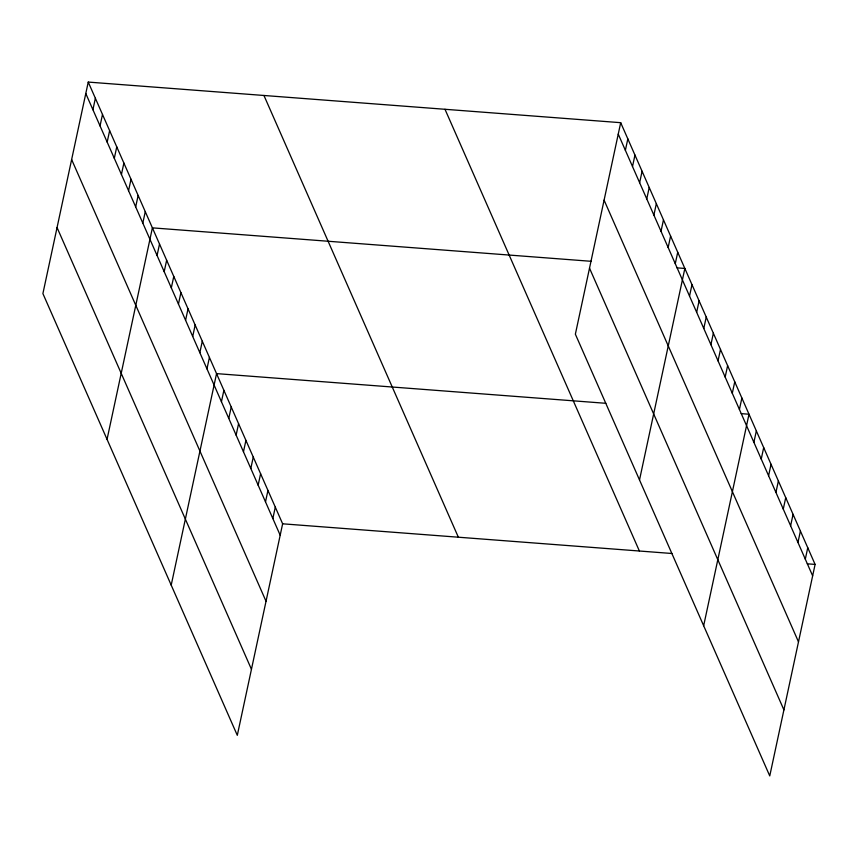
<?xml version="1.0" encoding="UTF-8"?>
<svg xmlns="http://www.w3.org/2000/svg" width="858" height="858" viewBox="0 0 858 858"><rect width="100%" height="100%" fill="white"/><g stroke="black" fill="none" stroke-linecap="round" stroke-linejoin="round"><path stroke-width="1.29" d="M88.245 82.078L42.9 293.586L237.301 735.317L282.636 523.809L88.245 82.078L620.699 122.683L815.1 564.414L769.755 775.922L575.364 334.191L620.699 122.683M92.921 109.717L95.367 98.273M100.043 125.912L102.499 114.468M107.175 142.106L109.631 130.673M114.307 158.312L116.752 146.868M121.428 174.506L123.884 163.063M128.561 190.701L131.006 179.258M135.682 206.896L138.138 195.452M142.814 223.091L145.27 211.658M107.046 439.36L152.392 227.853L591.141 261.304M157.068 255.491L159.524 244.047M164.2 271.686L166.645 260.242M171.321 287.88L173.777 276.437M178.453 304.075L180.909 292.632M185.585 320.27L188.031 308.837M192.707 336.465L195.163 325.032M199.839 352.67L202.295 341.227M206.96 368.865L209.416 357.421M171.203 585.124L216.548 373.616L605.834 403.303M221.439 401.748L223.884 390.304M228.786 418.436L231.231 406.992M236.122 435.124L238.578 423.68M243.468 451.812L245.924 440.369M250.815 468.5L253.26 457.057M258.151 485.188L260.607 473.745M265.497 501.876L267.953 490.433M272.844 518.554L275.3 507.121M625.375 150.322L627.831 138.878M632.507 166.516L634.963 155.073M639.639 182.711L642.084 171.278M646.76 198.917L649.216 187.473M653.893 215.111L656.338 203.668M661.014 231.306L663.47 219.863M668.146 247.501L670.602 236.057M675.278 263.696L677.723 252.263M639.51 479.965L684.856 268.457L677.048 267.857M689.532 296.096L691.977 284.652M696.653 312.291L699.109 300.847M703.785 328.485L706.241 317.042M710.917 344.68L713.363 333.236M718.039 360.875L720.495 349.442M725.171 377.07L727.627 365.637M732.292 393.275L734.748 381.831M739.424 409.47L741.88 398.026M703.657 625.729L749.002 414.221L741.194 413.631M753.892 442.353L756.348 430.909M761.239 459.041L763.695 447.597M768.586 475.729L771.042 464.285M775.932 492.417L778.378 480.973M783.268 509.105L785.724 497.661M790.615 525.793L793.071 514.35M797.961 542.481L800.417 531.038M805.308 559.159L807.753 547.726M282.636 523.809L671.932 553.496M807.292 563.813L815.1 564.414M618.253 134.127L812.644 575.847M604.096 200.15L798.498 641.87M589.51 268.168L783.912 709.898M444.991 109.288L639.392 551.008M263.953 95.485L458.354 537.205M85.789 93.522L280.191 535.242M71.632 159.545L266.034 601.265M57.057 227.563L251.448 669.294"/></g></svg>
